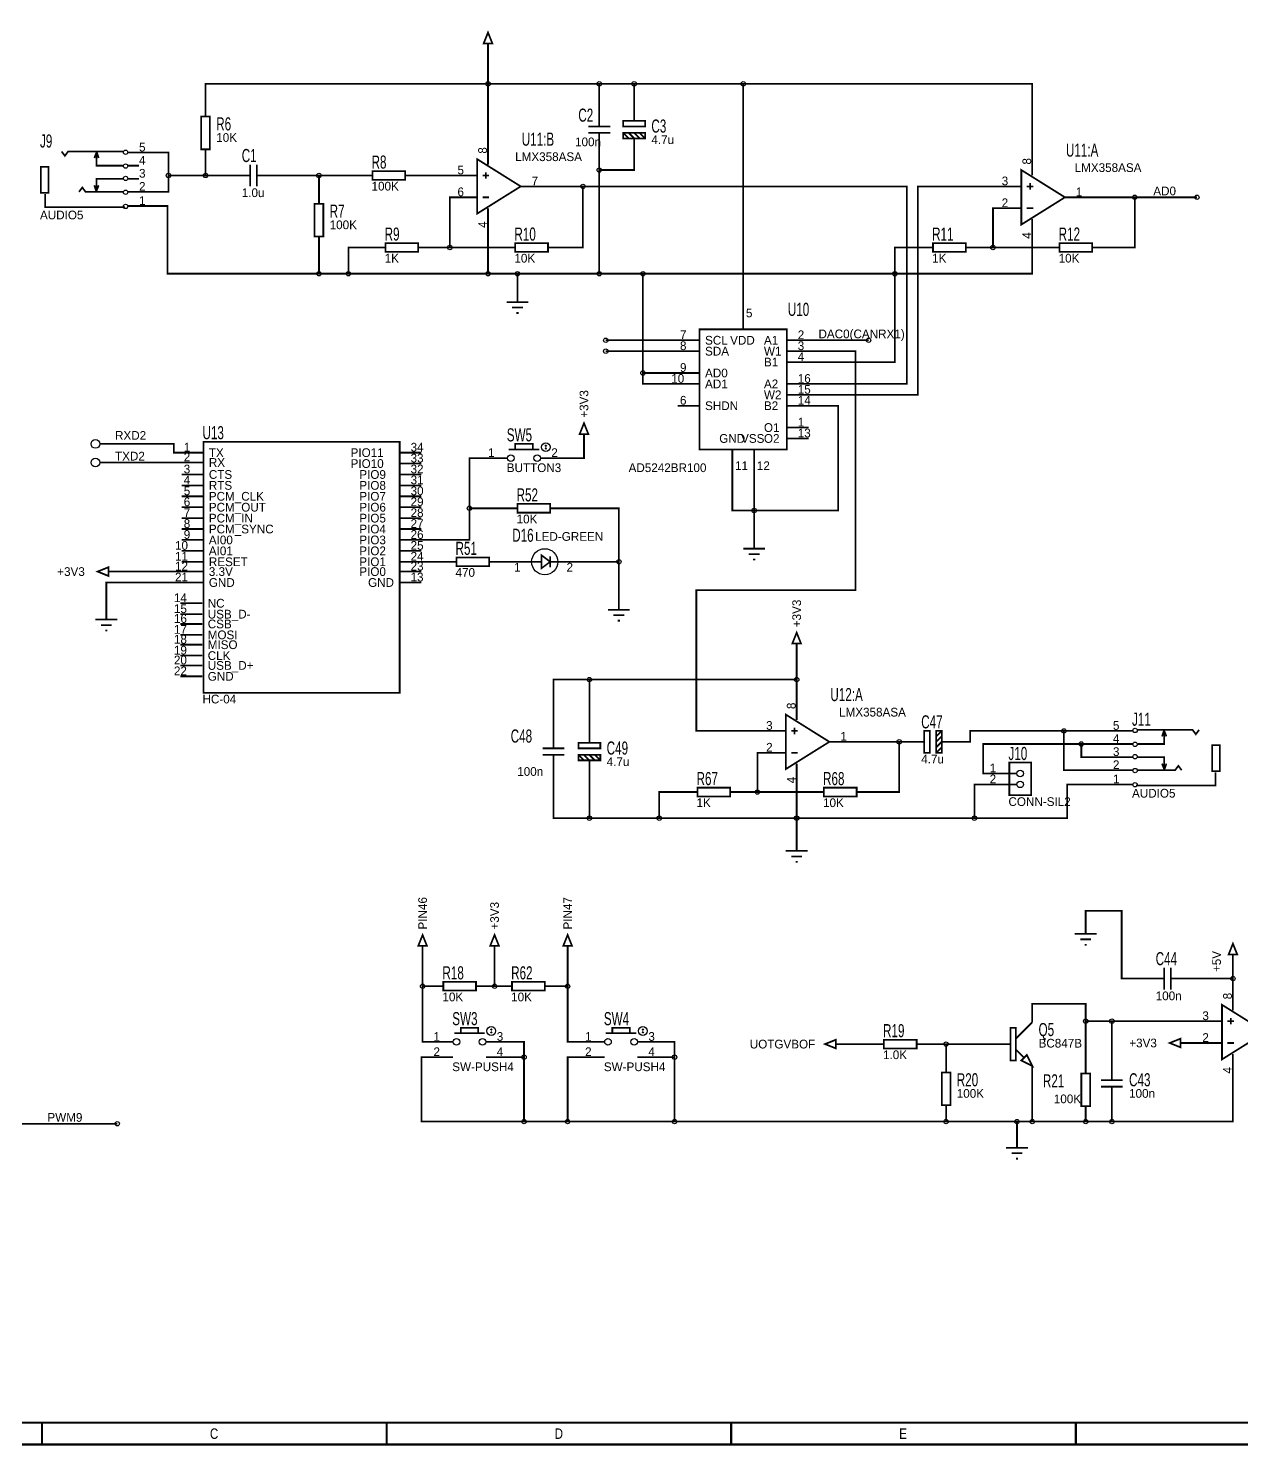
# Model space of a CAD drawing. Header units: inches. Extents: x -16 to 17.4, y -10.5 to 10.5.
# Drawn here: x -9.62 to 1.51, y -10.54 to 2.45 of the extents above; entities that cross this region are included whole.
import ezdxf

# ---------------------------------------------------------------- set-up
doc = ezdxf.new("R2010")
doc.units = ezdxf.units.IN
doc.layers.get('0').update_dxf_attribs({"linetype": 'CONTINUOUS'})

msp = doc.modelspace()

# ---------------------------------------------------------------- linework, layer by layer
for points, const_width in [([(-16.01, -10.53), (15.99, -10.53), (15.99, 10.47), (-16.01, 10.47), (-16.01, -10.53)], 0.02), ([(-15.81, -10.33), (15.79, -10.33), (15.79, 10.27), (-15.81, 10.27), (-15.81, -10.33)], 0.02), ([(-5.44, 2.31), (-5.36, 2.31), (-5.4, 2.41), (-5.44, 2.31)], 0.016), ([(-5.4, 2.31), (-5.4, 2.21)], 0.016), ([(-5.4, 2.21), (-5.4, 1.94)], 0.016), ([(-7.99, 1.74), (-7.99, 1.94), (-5.4, 1.94)], 0.016), ([(-5.4, 1.4), (-5.4, 1.94)], 0.016), ([(-5.4, 1.94), (-4.38, 1.94)], 0.016), ([(-4.38, 1.72), (-4.38, 1.94)], 0.016), ([(-4.38, 1.94), (-4.06, 1.94)], 0.016), ([(-4.06, 1.72), (-4.06, 1.94)], 0.016), ([(-4.06, 1.94), (-3.06, 1.94)], 0.016), ([(-0.41, 1.3), (-0.41, 1.94), (-3.06, 1.94)], 0.016), ([(-3.06, -0.11), (-3.06, 1.94)], 0.016), ([(-7.99, 1.74), (-7.99, 1.64)], 0.016), ([(-4.38, 1.72), (-4.38, 1.62)], 0.016), ([(-4.06, 1.72), (-4.06, 1.62)], 0.016), ([(-8.03, 1.34), (-7.95, 1.34), (-7.95, 1.64), (-8.03, 1.64), (-8.03, 1.34)], 0.016), ([(-4.38, 1.55), (-4.38, 1.62)], 0.016), ([(-4.16, 1.55), (-3.96, 1.55), (-3.96, 1.6), (-4.16, 1.6), (-4.16, 1.55)], 0.016), ([(-4.06, 1.6), (-4.06, 1.62)], 0.016), ([(-4.28, 1.55), (-4.48, 1.55)], 0.016), ([(-4.28, 1.49), (-4.48, 1.49)], 0.016), ([(-4.38, 1.49), (-4.38, 1.42)], 0.016), ([(-4.16, 1.44), (-3.96, 1.44), (-3.96, 1.49), (-4.16, 1.49), (-4.16, 1.44)], 0.016), ([(-4.16, 1.49), (-4.11, 1.44)], 0.016), ([(-4.11, 1.49), (-4.06, 1.44)], 0.016), ([(-4.06, 1.49), (-4.01, 1.44)], 0.016), ([(-4.06, 1.44), (-4.06, 1.42)], 0.016), ([(-4.01, 1.49), (-3.96, 1.44)], 0.016), ([(-8.74, 1.32), (-9.25, 1.32), (-9.28, 1.28), (-9.31, 1.32)], 0.016), ([(-9.01, 1.26), (-8.99, 1.31)], 0.016), ([(-8.99, 1.32), (-8.97, 1.26)], 0.016), ([(-8.6, 1.31), (-8.7, 1.31)], 0.016), ([(-8.6, 1.31), (-8.33, 1.31), (-8.33, 1.1)], 0.016), ([(-7.99, 1.24), (-7.99, 1.34)], 0.016), ([(-5.4, 1.4), (-5.4, 1.2)], 0.016), ([(-4.38, 1.32), (-4.38, 1.42)], 0.016), ([(-4.38, 1.32), (-4.38, 1.15)], 0.016), ([(-4.06, 1.32), (-4.06, 1.15), (-4.38, 1.15)], 0.016), ([(-4.06, 1.32), (-4.06, 1.42)], 0.016), ([(-0.41, 1.3), (-0.41, 1.1)], 0.016), ([(-9.5, 0.94), (-9.43, 0.94), (-9.43, 1.18), (-9.5, 1.18), (-9.5, 0.94)], 0.016), ([(-8.75, 1.19), (-8.99, 1.19), (-8.99, 1.29)], 0.016), ([(-8.6, 1.19), (-8.7, 1.19)], 0.016), ([(-7.99, 1.24), (-7.99, 1.1)], 0.016), ([(-7.58, 1.2), (-7.58, 1)], 0.016), ([(-7.52, 1.2), (-7.52, 1)], 0.016), ([(-5.5, 1.25), (-5.5, 0.75), (-5.1, 1), (-5.5, 1.25)], 0.016), ([(-8.74, 1.07), (-8.99, 1.07), (-8.99, 0.98)], 0.016), ([(-8.6, 1.07), (-8.7, 1.07)], 0.016), ([(-8.6, 0.95), (-8.33, 0.95), (-8.33, 1.1)], 0.016), ([(-7.99, 1.1), (-8.33, 1.1)], 0.016), ([(-7.75, 1.1), (-7.99, 1.1)], 0.016), ([(-7.75, 1.1), (-7.65, 1.1)], 0.016), ([(-7.58, 1.1), (-7.65, 1.1)], 0.016), ([(-7.52, 1.1), (-7.45, 1.1)], 0.016), ([(-7.35, 1.1), (-7.45, 1.1)], 0.016), ([(-7.35, 1.1), (-6.95, 1.1)], 0.016), ([(-6.95, 0.94), (-6.95, 1.1)], 0.016), ([(-6.56, 1.1), (-6.95, 1.1)], 0.016), ([(-6.56, 1.1), (-6.46, 1.1)], 0.016), ([(-6.46, 1.06), (-6.16, 1.06), (-6.16, 1.14), (-6.46, 1.14), (-6.46, 1.06)], 0.016), ([(-6.06, 1.1), (-6.16, 1.1)], 0.016), ([(-5.7, 1.1), (-6.06, 1.1)], 0.016), ([(-5.7, 1.1), (-5.5, 1.1)], 0.016), ([(-5.45, 1.1), (-5.39, 1.1)], 0.016), ([(-5.42, 1.13), (-5.42, 1.07)], 0.016), ([(-4.38, 0.2), (-4.38, 1.15)], 0.016), ([(-0.51, 1.15), (-0.51, 0.65), (-0.11, 0.9), (-0.51, 1.15)], 0.016), ([(-9.46, 0.93), (-9.46, 0.81), (-8.73, 0.81)], 0.016), ([(-8.74, 0.95), (-9.09, 0.95), (-9.12, 0.99), (-9.15, 0.95)], 0.016), ([(-8.99, 0.95), (-9.01, 1.01)], 0.016), ([(-8.99, 0.96), (-8.97, 1.01)], 0.016), ([(-8.6, 0.95), (-8.7, 0.95)], 0.016), ([(-6.95, 0.94), (-6.95, 0.84)], 0.016), ([(-4.9, 1), (-5.1, 1)], 0.016), ([(-4.9, 1), (-4.53, 1)], 0.016), ([(-4.75, 0.44), (-4.53, 0.44), (-4.53, 1)], 0.016), ([(-2.46, -0.81), (-1.56, -0.81), (-1.56, 1), (-4.53, 1)], 0.016), ([(-2.46, -0.91), (-1.46, -0.91), (-1.46, 1), (-0.71, 1)], 0.016), ([(-0.71, 1), (-0.51, 1)], 0.016), ([(-0.46, 1), (-0.4, 1)], 0.016), ([(-0.43, 1.03), (-0.43, 0.97)], 0.016), ([(-8.6, 0.82), (-8.7, 0.82)], 0.016), ([(-8.6, 0.82), (-8.34, 0.82), (-8.34, 0.2), (-6.95, 0.2)], 0.016), ([(-6.99, 0.54), (-6.91, 0.54), (-6.91, 0.84), (-6.99, 0.84), (-6.99, 0.54)], 0.016), ([(-5.7, 0.9), (-5.75, 0.9), (-5.75, 0.44)], 0.016), ([(-5.7, 0.9), (-5.5, 0.9)], 0.016), ([(-5.45, 0.9), (-5.39, 0.9)], 0.016), ([(-5.4, 0.6), (-5.4, 0.8)], 0.016), ([(-0.71, 0.8), (-0.77, 0.8), (-0.77, 0.44)], 0.016), ([(-0.71, 0.8), (-0.51, 0.8)], 0.016), ([(-0.46, 0.8), (-0.4, 0.8)], 0.016), ([(0.09, 0.9), (-0.11, 0.9)], 0.016), ([(0.09, 0.9), (0.53, 0.9)], 0.016), ([(0.24, 0.44), (0.53, 0.44), (0.53, 0.9)], 0.016), ([(1.1, 0.9), (0.53, 0.9)], 0.016), ([(-0.41, 0.5), (-0.41, 0.7)], 0.016), ([(-6.95, 0.44), (-6.95, 0.54)], 0.016), ([(-5.4, 0.6), (-5.4, 0.2)], 0.016), ([(-6.95, 0.44), (-6.95, 0.2)], 0.016), ([(-6.44, 0.44), (-6.68, 0.44), (-6.68, 0.2)], 0.016), ([(-6.44, 0.44), (-6.34, 0.44)], 0.016), ([(-6.34, 0.4), (-6.04, 0.4), (-6.04, 0.48), (-6.34, 0.48), (-6.34, 0.4)], 0.016), ([(-5.94, 0.44), (-6.04, 0.44)], 0.016), ([(-5.94, 0.44), (-5.75, 0.44)], 0.016), ([(-5.25, 0.44), (-5.75, 0.44)], 0.016), ([(-5.25, 0.44), (-5.15, 0.44)], 0.016), ([(-5.15, 0.4), (-4.85, 0.4), (-4.85, 0.48), (-5.15, 0.48), (-5.15, 0.4)], 0.016), ([(-4.75, 0.44), (-4.85, 0.44)], 0.016), ([(-0.41, 0.5), (-0.41, 0.2), (-1.67, 0.2)], 0.016), ([(-1.42, 0.44), (-1.67, 0.44), (-1.67, 0.2)], 0.016), ([(-1.42, 0.44), (-1.32, 0.44)], 0.016), ([(-1.32, 0.4), (-1.02, 0.4), (-1.02, 0.48), (-1.32, 0.48), (-1.32, 0.4)], 0.016), ([(-0.92, 0.44), (-1.02, 0.44)], 0.016), ([(-0.92, 0.44), (-0.77, 0.44)], 0.016), ([(-0.26, 0.44), (-0.77, 0.44)], 0.016), ([(-0.26, 0.44), (-0.16, 0.44)], 0.016), ([(-0.16, 0.4), (0.14, 0.4), (0.14, 0.48), (-0.16, 0.48), (-0.16, 0.4)], 0.016), ([(0.24, 0.44), (0.14, 0.44)], 0.016), ([(-6.68, 0.2), (-6.95, 0.2)], 0.016), ([(-5.4, 0.2), (-6.68, 0.2)], 0.016), ([(-5.13, 0.04), (-5.13, 0.2), (-5.4, 0.2)], 0.016), ([(-5.13, 0.2), (-4.38, 0.2)], 0.016), ([(-4.38, 0.2), (-3.98, 0.2)], 0.016), ([(-1.67, 0.2), (-3.98, 0.2)], 0.016), ([(-3.98, 0.2), (-3.98, -0.71)], 0.016), ([(-2.46, -0.61), (-1.67, -0.61), (-1.67, 0.2)], 0.016), ([(-5.13, 0.04), (-5.13, -0.06)], 0.016), ([(-5.23, -0.06), (-5.03, -0.06)], 0.016), ([(-5.18, -0.11), (-5.08, -0.11)], 0.016), ([(-3.06, -0.11), (-3.06, -0.31)], 0.016), ([(-5.14, -0.16), (-5.12, -0.16)], 0.016), ([(-3.46, -1.41), (-2.66, -1.41), (-2.66, -0.31), (-3.46, -0.31), (-3.46, -1.41)], 0.016), ([(-3.66, -0.41), (-4.32, -0.41)], 0.016), ([(-3.66, -0.51), (-4.32, -0.51)], 0.016), ([(-3.66, -0.41), (-3.46, -0.41)], 0.016), ([(-3.66, -0.51), (-3.46, -0.51)], 0.016), ([(-2.46, -0.51), (-2.03, -0.51), (-2.03, -2.7), (-3.49, -2.7), (-3.49, -3.99), (-2.87, -3.99)], 0.016), ([(-2.46, -0.41), (-2.66, -0.41)], 0.016), ([(-2.46, -0.51), (-2.66, -0.51)], 0.016), ([(-2.46, -0.41), (-1.91, -0.41)], 0.016), ([(-2.46, -0.61), (-2.66, -0.61)], 0.016), ([(-3.66, -0.81), (-3.98, -0.81), (-3.98, -0.71)], 0.016), ([(-3.66, -0.71), (-3.98, -0.71)], 0.016), ([(-3.66, -0.71), (-3.46, -0.71)], 0.016), ([(-3.66, -0.81), (-3.46, -0.81)], 0.016), ([(-2.46, -0.81), (-2.66, -0.81)], 0.016), ([(-2.46, -0.91), (-2.66, -0.91)], 0.016), ([(-3.66, -1.01), (-3.46, -1.01)], 0.016), ([(-2.46, -1.01), (-2.19, -1.01), (-2.19, -1.97), (-2.96, -1.97)], 0.016), ([(-2.46, -1.01), (-2.66, -1.01)], 0.016), ([(-4.56, -1.27), (-4.48, -1.27), (-4.52, -1.17), (-4.56, -1.27)], 0.016), ([(-4.52, -1.27), (-4.52, -1.37)], 0.016), ([(-2.46, -1.21), (-2.66, -1.21)], 0.016), ([(-8.96, -1.36), (-8.84, -1.36)], 0.016), ([(-8.21, -1.44), (-8.28, -1.44), (-8.28, -1.36), (-8.84, -1.36)], 0.016), ([(-8.01, -3.64), (-6.21, -3.64), (-6.21, -1.34), (-8.01, -1.34), (-8.01, -3.64)], 0.016), ([(-5.21, -1.41), (-4.93, -1.41)], 0.016), ([(-5.15, -1.41), (-4.99, -1.41), (-4.99, -1.36), (-5.15, -1.36), (-5.15, -1.41)], 0.016), ([(-4.88, -1.38), (-4.87, -1.37), (-4.86, -1.38)], 0.008), ([(-4.87, -1.41), (-4.88, -1.4)], 0.008), ([(-4.87, -1.41), (-4.87, -1.37)], 0.008), ([(-4.87, -1.41), (-4.86, -1.4)], 0.008), ([(-4.82, -1.49), (-4.52, -1.49), (-4.52, -1.37)], 0.016), ([(-3.16, -1.61), (-3.16, -1.41)], 0.016), ([(-2.96, -1.61), (-2.96, -1.41)], 0.016), ([(-2.46, -1.31), (-2.66, -1.31)], 0.016), ([(-8.96, -1.53), (-8.84, -1.53)], 0.016), ([(-8.21, -1.53), (-8.84, -1.53)], 0.016), ([(-8.21, -1.44), (-8.01, -1.44)], 0.016), ([(-8.21, -1.53), (-8.01, -1.53)], 0.016), ([(-6.01, -1.44), (-6.21, -1.44)], 0.016), ([(-6.01, -1.54), (-6.21, -1.54)], 0.016), ([(-5.32, -1.49), (-5.57, -1.49), (-5.57, -1.95)], 0.016), ([(-5.32, -1.49), (-5.22, -1.49)], 0.016), ([(-4.82, -1.49), (-4.92, -1.49)], 0.016), ([(-8.21, -1.64), (-8.01, -1.64)], 0.016), ([(-6.01, -1.64), (-6.21, -1.64)], 0.016), ([(-3.16, -1.61), (-3.16, -1.97), (-2.96, -1.97)], 0.016), ([(-2.96, -1.61), (-2.96, -1.97)], 0.016), ([(-8.21, -1.74), (-8.01, -1.74)], 0.016), ([(-6.01, -1.74), (-6.21, -1.74)], 0.016), ([(-8.21, -1.84), (-8.01, -1.84)], 0.016), ([(-8.21, -1.94), (-8.01, -1.94)], 0.016), ([(-6.01, -1.84), (-6.21, -1.84)], 0.016), ([(-6.01, -1.94), (-6.21, -1.94)], 0.016), ([(-6.01, -2.24), (-5.57, -2.24), (-5.57, -1.95)], 0.016), ([(-5.23, -1.95), (-5.57, -1.95)], 0.016), ([(-5.23, -1.95), (-5.13, -1.95)], 0.016), ([(-5.13, -1.99), (-4.83, -1.99), (-4.83, -1.91), (-5.13, -1.91), (-5.13, -1.99)], 0.016), ([(-4.73, -1.95), (-4.83, -1.95)], 0.016), ([(-4.73, -1.95), (-4.2, -1.95), (-4.2, -2.44)], 0.016), ([(-8.21, -2.04), (-8.01, -2.04)], 0.016), ([(-6.01, -2.04), (-6.21, -2.04)], 0.016), ([(-2.96, -2.22), (-2.96, -1.97)], 0.016), ([(-8.21, -2.14), (-8.01, -2.14)], 0.016), ([(-6.01, -2.14), (-6.21, -2.14)], 0.016), ([(-8.21, -2.24), (-8.01, -2.24)], 0.016), ([(-8.21, -2.34), (-8.01, -2.34)], 0.016), ([(-6.01, -2.24), (-6.21, -2.24)], 0.016), ([(-6.01, -2.34), (-6.21, -2.34)], 0.016), ([(-3.06, -2.32), (-2.86, -2.32)], 0.016), ([(-2.96, -2.22), (-2.96, -2.32)], 0.016), ([(-8.21, -2.44), (-8.01, -2.44)], 0.016), ([(-6.01, -2.44), (-6.21, -2.44)], 0.016), ([(-6.01, -2.44), (-5.79, -2.44)], 0.016), ([(-5.79, -2.44), (-5.69, -2.44)], 0.016), ([(-5.69, -2.48), (-5.39, -2.48), (-5.39, -2.4), (-5.69, -2.4), (-5.69, -2.48)], 0.016), ([(-5.29, -2.44), (-5.39, -2.44)], 0.016), ([(-5.29, -2.44), (-5.08, -2.44)], 0.016), ([(-5.08, -2.44), (-4.98, -2.44)], 0.016), ([(-4.98, -2.44), (-4.91, -2.44)], 0.016), ([(-4.83, -2.44), (-4.91, -2.5), (-4.91, -2.38), (-4.83, -2.44)], 0.015), ([(-4.83, -2.39), (-4.83, -2.49)], 0.015), ([(-4.83, -2.44), (-4.78, -2.44)], 0.016), ([(-4.68, -2.44), (-4.78, -2.44)], 0.016), ([(-4.68, -2.44), (-4.2, -2.44)], 0.016), ([(-4.2, -2.78), (-4.2, -2.44)], 0.016), ([(-3.01, -2.37), (-2.91, -2.37)], 0.016), ([(-2.97, -2.42), (-2.95, -2.42)], 0.016), ([(-8.88, -2.57), (-8.88, -2.49), (-8.98, -2.53), (-8.88, -2.57)], 0.016), ([(-8.88, -2.53), (-8.78, -2.53)], 0.016), ([(-8.21, -2.53), (-8.78, -2.53)], 0.016), ([(-8.21, -2.53), (-8.01, -2.53)], 0.016), ([(-6.01, -2.53), (-6.21, -2.53)], 0.016), ([(-8.21, -2.63), (-8.9, -2.63), (-8.9, -2.87)], 0.016), ([(-8.21, -2.63), (-8.01, -2.63)], 0.016), ([(-6.01, -2.63), (-6.21, -2.63)], 0.016), ([(-8.22, -2.82), (-8.02, -2.82)], 0.016), ([(-4.2, -2.78), (-4.2, -2.88)], 0.016), ([(-9, -2.97), (-8.8, -2.97)], 0.016), ([(-8.9, -2.87), (-8.9, -2.97)], 0.016), ([(-8.22, -2.92), (-8.02, -2.92)], 0.016), ([(-4.3, -2.88), (-4.1, -2.88)], 0.016), ([(-4.25, -2.93), (-4.15, -2.93)], 0.016), ([(-4.21, -2.98), (-4.19, -2.98)], 0.016), ([(-8.95, -3.02), (-8.85, -3.02)], 0.016), ([(-8.91, -3.07), (-8.89, -3.07)], 0.016), ([(-8.22, -3.01), (-8.02, -3.01)], 0.016), ([(-8.22, -3.11), (-8.02, -3.11)], 0.016), ([(-2.61, -3.19), (-2.53, -3.19), (-2.57, -3.09), (-2.61, -3.19)], 0.016), ([(-8.22, -3.2), (-8.02, -3.2)], 0.016), ([(-2.57, -3.19), (-2.57, -3.29)], 0.016), ([(-8.22, -3.3), (-8.02, -3.3)], 0.016), ([(-2.57, -3.29), (-2.57, -3.52)], 0.016), ([(-8.22, -3.39), (-8.02, -3.39)], 0.016), ([(-8.22, -3.49), (-8.02, -3.49)], 0.016), ([(-4.8, -3.98), (-4.8, -3.52), (-4.47, -3.52)], 0.016), ([(-2.57, -3.52), (-4.47, -3.52)], 0.016), ([(-4.47, -3.98), (-4.47, -3.52)], 0.016), ([(-2.57, -3.69), (-2.57, -3.52)], 0.016), ([(-2.57, -3.69), (-2.57, -3.89)], 0.016), ([(-2.67, -3.84), (-2.67, -4.34), (-2.27, -4.09), (-2.67, -3.84)], 0.016), ([(-4.8, -3.98), (-4.8, -4.08)], 0.016), ([(-4.47, -3.98), (-4.47, -4.08)], 0.016), ([(-2.87, -3.99), (-2.67, -3.99)], 0.016), ([(-2.62, -3.99), (-2.56, -3.99)], 0.016), ([(-2.59, -3.96), (-2.59, -4.02)], 0.016), ([(-1.4, -4.19), (-1.35, -4.19), (-1.35, -3.99), (-1.4, -3.99), (-1.4, -4.19)], 0.016), ([(-1.29, -4.19), (-1.24, -4.19), (-1.24, -3.99), (-1.29, -3.99), (-1.29, -4.19)], 0.016), ([(-1.29, -4.04), (-1.24, -3.99)], 0.016), ([(-1.12, -4.09), (-0.98, -4.09), (-0.98, -3.99), (-0.12, -3.99)], 0.016), ([(0.41, -3.99), (-0.12, -3.99)], 0.016), ([(0.41, -4.35), (-0.12, -4.35), (-0.12, -3.99)], 0.016), ([(0.41, -3.99), (0.51, -3.99)], 0.016), ([(0.55, -3.98), (1.06, -3.98), (1.09, -4.02), (1.12, -3.98)], 0.016), ([(0.56, -4.11), (0.8, -4.11), (0.8, -4.01)], 0.016), ([(0.8, -3.98), (0.78, -4.04)], 0.016), ([(0.82, -4.04), (0.8, -3.99)], 0.016), ([(-4.7, -4.15), (-4.9, -4.15)], 0.016), ([(-4.8, -4.15), (-4.8, -4.08)], 0.016), ([(-4.57, -4.15), (-4.37, -4.15), (-4.37, -4.1), (-4.57, -4.1), (-4.57, -4.15)], 0.016), ([(-4.47, -4.1), (-4.47, -4.08)], 0.016), ([(-2.07, -4.09), (-2.27, -4.09)], 0.016), ([(-2.07, -4.09), (-1.63, -4.09)], 0.016), ([(-1.92, -4.55), (-1.63, -4.55), (-1.63, -4.09)], 0.016), ([(-1.63, -4.09), (-1.52, -4.09)], 0.016), ([(-1.52, -4.09), (-1.42, -4.09)], 0.016), ([(-1.4, -4.09), (-1.42, -4.09)], 0.016), ([(-1.29, -4.09), (-1.24, -4.04)], 0.016), ([(-1.29, -4.14), (-1.24, -4.09)], 0.016), ([(-1.29, -4.19), (-1.24, -4.14)], 0.016), ([(-1.24, -4.09), (-1.22, -4.09)], 0.016), ([(-1.12, -4.09), (-1.22, -4.09)], 0.016), ([(-0.82, -4.38), (-0.86, -4.38), (-0.86, -4.11), (0.04, -4.11)], 0.016), ([(0.41, -4.11), (0.04, -4.11)], 0.016), ([(0.41, -4.23), (0.04, -4.23), (0.04, -4.11)], 0.016), ([(0.41, -4.11), (0.51, -4.11)], 0.016), ([(1.24, -4.36), (1.31, -4.36), (1.31, -4.12), (1.24, -4.12), (1.24, -4.36)], 0.016), ([(-4.7, -4.21), (-4.9, -4.21)], 0.016), ([(-4.8, -4.21), (-4.8, -4.28)], 0.016), ([(-4.8, -4.38), (-4.8, -4.28)], 0.016), ([(-4.57, -4.26), (-4.37, -4.26), (-4.37, -4.21), (-4.57, -4.21), (-4.57, -4.26)], 0.016), ([(-4.57, -4.21), (-4.52, -4.26)], 0.016), ([(-4.52, -4.21), (-4.47, -4.26)], 0.016), ([(-4.47, -4.21), (-4.42, -4.26)], 0.016), ([(-4.47, -4.26), (-4.47, -4.28)], 0.016), ([(-4.47, -4.38), (-4.47, -4.28)], 0.016), ([(-4.42, -4.21), (-4.37, -4.26)], 0.016), ([(-2.87, -4.19), (-2.93, -4.19), (-2.93, -4.55)], 0.016), ([(-2.87, -4.19), (-2.67, -4.19)], 0.016), ([(-2.62, -4.19), (-2.56, -4.19)], 0.016), ([(-2.57, -4.49), (-2.57, -4.29)], 0.016), ([(-0.62, -4.58), (-0.42, -4.58), (-0.42, -4.28), (-0.62, -4.28), (-0.62, -4.58)], 0.016), ([(0.41, -4.23), (0.51, -4.23)], 0.016), ([(0.55, -4.23), (0.8, -4.23), (0.8, -4.32)], 0.016), ([(0.8, -4.34), (0.78, -4.29)], 0.016), ([(0.8, -4.35), (0.82, -4.29)], 0.016), ([(-4.8, -4.38), (-4.8, -4.79), (-4.47, -4.79)], 0.016), ([(-4.47, -4.38), (-4.47, -4.79)], 0.016), ([(-0.82, -4.38), (-0.62, -4.38)], 0.016), ([(-0.55, -4.38), (-0.62, -4.38)], 0.016), ([(0.41, -4.35), (0.51, -4.35)], 0.016), ([(1.27, -4.37), (1.27, -4.49), (0.54, -4.49)], 0.016), ([(0.55, -4.35), (0.9, -4.35), (0.93, -4.31), (0.96, -4.35)], 0.016), ([(-3.58, -4.55), (-3.83, -4.55), (-3.83, -4.79)], 0.016), ([(-3.58, -4.55), (-3.48, -4.55)], 0.016), ([(-3.48, -4.59), (-3.18, -4.59), (-3.18, -4.51), (-3.48, -4.51), (-3.48, -4.59)], 0.016), ([(-3.08, -4.55), (-3.18, -4.55)], 0.016), ([(-3.08, -4.55), (-2.93, -4.55)], 0.016), ([(-2.42, -4.55), (-2.93, -4.55)], 0.016), ([(-2.57, -4.49), (-2.57, -4.79)], 0.016), ([(-2.42, -4.55), (-2.32, -4.55)], 0.016), ([(-2.32, -4.59), (-2.02, -4.59), (-2.02, -4.51), (-2.32, -4.51), (-2.32, -4.59)], 0.016), ([(-1.92, -4.55), (-2.02, -4.55)], 0.016), ([(-0.82, -4.48), (-0.94, -4.48), (-0.94, -4.79)], 0.016), ([(0.41, -4.48), (-0.09, -4.48), (-0.09, -4.79), (-0.94, -4.79)], 0.016), ([(-0.82, -4.48), (-0.62, -4.48)], 0.016), ([(-0.55, -4.48), (-0.62, -4.48)], 0.016), ([(0.41, -4.48), (0.51, -4.48)], 0.016), ([(-3.83, -4.79), (-4.47, -4.79)], 0.016), ([(-3.83, -4.79), (-2.57, -4.79)], 0.016), ([(-2.57, -4.99), (-2.57, -4.79)], 0.016), ([(-2.57, -4.79), (-0.94, -4.79)], 0.016), ([(-2.57, -4.99), (-2.57, -5.09)], 0.016), ([(-2.67, -5.09), (-2.47, -5.09)], 0.016), ([(-2.62, -5.14), (-2.52, -5.14)], 0.016), ([(-2.58, -5.19), (-2.56, -5.19)], 0.016), ([(0.08, -5.75), (0.08, -5.64), (0.41, -5.64), (0.41, -6.26), (0.63, -6.26)], 0.016), ([(-6.04, -5.96), (-5.96, -5.96), (-6, -5.86), (-6.04, -5.96)], 0.016), ([(-5.38, -5.96), (-5.3, -5.96), (-5.34, -5.86), (-5.38, -5.96)], 0.016), ([(-4.71, -5.96), (-4.63, -5.96), (-4.67, -5.86), (-4.71, -5.96)], 0.016), ([(-0.02, -5.85), (0.18, -5.85)], 0.016), ([(0.08, -5.75), (0.08, -5.85)], 0.016), ([(-6, -5.96), (-6, -6.06)], 0.016), ([(-5.34, -5.96), (-5.34, -6.06)], 0.016), ([(-4.67, -5.96), (-4.67, -6.06)], 0.016), ([(0.03, -5.9), (0.13, -5.9)], 0.016), ([(0.07, -5.95), (0.09, -5.95)], 0.016), ([(1.39, -6.04), (1.47, -6.04), (1.43, -5.94), (1.39, -6.04)], 0.016), ([(-6, -6.06), (-6, -6.33)], 0.016), ([(-5.34, -6.06), (-5.34, -6.33)], 0.016), ([(-4.67, -6.06), (-4.67, -6.33)], 0.016), ([(1.43, -6.04), (1.43, -6.14)], 0.016), ([(0.8, -6.16), (0.8, -6.36)], 0.016), ([(0.86, -6.16), (0.86, -6.36)], 0.016), ([(1.43, -6.14), (1.43, -6.26)], 0.016), ([(-5.82, -6.84), (-6, -6.84), (-6, -6.33)], 0.016), ([(-5.91, -6.33), (-6, -6.33)], 0.016), ([(-5.91, -6.33), (-5.81, -6.33)], 0.016), ([(-5.81, -6.37), (-5.51, -6.37), (-5.51, -6.29), (-5.81, -6.29), (-5.81, -6.37)], 0.016), ([(-5.41, -6.33), (-5.51, -6.33)], 0.016), ([(-5.41, -6.33), (-5.34, -6.33)], 0.016), ([(-5.28, -6.33), (-5.34, -6.33)], 0.016), ([(-5.28, -6.33), (-5.18, -6.33)], 0.016), ([(-5.18, -6.37), (-4.88, -6.37), (-4.88, -6.29), (-5.18, -6.29), (-5.18, -6.37)], 0.016), ([(-4.78, -6.33), (-4.88, -6.33)], 0.016), ([(-4.78, -6.33), (-4.67, -6.33)], 0.016), ([(-4.43, -6.84), (-4.67, -6.84), (-4.67, -6.33)], 0.016), ([(0.63, -6.26), (0.73, -6.26)], 0.016), ([(0.8, -6.26), (0.73, -6.26)], 0.016), ([(0.86, -6.26), (0.93, -6.26)], 0.016), ([(1.03, -6.26), (0.93, -6.26)], 0.016), ([(1.03, -6.26), (1.43, -6.26)], 0.016), ([(1.43, -6.26), (1.43, -6.35)], 0.016), ([(1.43, -6.35), (1.43, -6.55)], 0.016), ([(-0.41, -6.56), (-0.41, -6.49), (0.08, -6.49), (0.08, -6.65)], 0.016), ([(1.33, -6.5), (1.33, -7), (1.73, -6.75), (1.33, -6.5)], 0.016), ([(-0.41, -6.56), (-0.41, -6.66)], 0.016), ([(1.41, -6.62), (1.41, -6.68)], 0.016), ([(-5.71, -6.76), (-5.43, -6.76)], 0.016), ([(-5.65, -6.76), (-5.49, -6.76), (-5.49, -6.71), (-5.65, -6.71), (-5.65, -6.76)], 0.016), ([(-5.38, -6.73), (-5.37, -6.72), (-5.36, -6.73)], 0.008), ([(-5.37, -6.76), (-5.38, -6.75)], 0.008), ([(-5.37, -6.76), (-5.37, -6.72)], 0.008), ([(-5.37, -6.76), (-5.36, -6.75)], 0.008), ([(-4.32, -6.76), (-4.04, -6.76)], 0.016), ([(-4.26, -6.76), (-4.1, -6.76), (-4.1, -6.71), (-4.26, -6.71), (-4.26, -6.76)], 0.016), ([(-3.99, -6.73), (-3.98, -6.72), (-3.97, -6.73)], 0.008), ([(-3.98, -6.76), (-3.99, -6.75)], 0.008), ([(-3.98, -6.76), (-3.98, -6.72)], 0.008), ([(-3.98, -6.76), (-3.97, -6.75)], 0.008), ([(-0.61, -7.01), (-0.56, -7.01), (-0.56, -6.71), (-0.61, -6.71), (-0.61, -7.01)], 0.016), ([(-0.56, -6.81), (-0.41, -6.66)], 0.016), ([(0.08, -7.03), (0.08, -6.65)], 0.016), ([(0.08, -6.65), (0.32, -6.65)], 0.016), ([(0.32, -7.02), (0.32, -6.65)], 0.016), ([(0.32, -6.65), (1.13, -6.65)], 0.016), ([(1.13, -6.65), (1.33, -6.65)], 0.016), ([(1.38, -6.65), (1.44, -6.65)], 0.016), ([(-5.82, -6.84), (-5.72, -6.84)], 0.016), ([(-5.32, -6.84), (-5.42, -6.84)], 0.016), ([(-5.32, -6.84), (-5.07, -6.84), (-5.07, -6.98)], 0.016), ([(-4.43, -6.84), (-4.33, -6.84)], 0.016), ([(-3.93, -6.84), (-4.03, -6.84)], 0.016), ([(-3.93, -6.84), (-3.69, -6.84), (-3.69, -6.98)], 0.016), ([(-2.21, -6.9), (-2.21, -6.82), (-2.31, -6.86), (-2.21, -6.9)], 0.016), ([(-2.21, -6.86), (-2.11, -6.86)], 0.016), ([(-1.87, -6.86), (-2.11, -6.86)], 0.016), ([(-1.87, -6.86), (-1.77, -6.86)], 0.016), ([(-1.77, -6.9), (-1.47, -6.9), (-1.47, -6.82), (-1.77, -6.82), (-1.77, -6.9)], 0.016), ([(-1.37, -6.86), (-1.47, -6.86)], 0.016), ([(-1.37, -6.86), (-1.2, -6.86)], 0.016), ([(-0.71, -6.86), (-1.2, -6.86)], 0.016), ([(-1.2, -7.02), (-1.2, -6.86)], 0.016), ([(-0.71, -6.86), (-0.61, -6.86)], 0.016), ([(0.95, -6.89), (0.95, -6.81), (0.85, -6.85), (0.95, -6.89)], 0.016), ([(0.95, -6.85), (1.05, -6.85)], 0.016), ([(1.05, -6.85), (1.13, -6.85)], 0.016), ([(1.13, -6.85), (1.33, -6.85)], 0.016), ([(1.38, -6.85), (1.44, -6.85)], 0.016), ([(-5.82, -6.98), (-6.01, -6.98), (-6.01, -7.57), (-5.07, -7.57)], 0.016), ([(-5.82, -6.98), (-5.72, -6.98)], 0.016), ([(-5.32, -6.98), (-5.42, -6.98)], 0.016), ([(-5.32, -6.98), (-5.07, -6.98)], 0.016), ([(-5.07, -7.57), (-5.07, -6.98)], 0.016), ([(-4.43, -6.98), (-4.67, -6.98), (-4.67, -7.57), (-3.69, -7.57)], 0.016), ([(-4.43, -6.98), (-4.33, -6.98)], 0.016), ([(-3.93, -6.98), (-4.03, -6.98)], 0.016), ([(-3.93, -6.98), (-3.69, -6.98)], 0.016), ([(-3.69, -7.57), (-3.69, -6.98)], 0.016), ([(-1.2, -7.02), (-1.2, -7.12)], 0.016), ([(-0.56, -6.91), (-0.49, -6.98)], 0.016), ([(-0.41, -7.06), (-0.51, -7.01), (-0.46, -6.96), (-0.41, -7.06)], 0.016), ([(0.32, -7.02), (0.32, -7.12)], 0.016), ([(1.43, -7.15), (1.43, -6.95)], 0.016), ([(-1.24, -7.42), (-1.16, -7.42), (-1.16, -7.12), (-1.24, -7.12), (-1.24, -7.42)], 0.016), ([(-0.41, -7.16), (-0.41, -7.06)], 0.016), ([(0.04, -7.43), (0.12, -7.43), (0.12, -7.13), (0.04, -7.13), (0.04, -7.43)], 0.016), ([(0.08, -7.03), (0.08, -7.13)], 0.016), ([(0.32, -7.19), (0.32, -7.12)], 0.016), ([(1.43, -7.15), (1.43, -7.57), (0.32, -7.57)], 0.016), ([(-0.41, -7.16), (-0.41, -7.57)], 0.016), ([(0.42, -7.19), (0.22, -7.19)], 0.016), ([(0.42, -7.25), (0.22, -7.25)], 0.016), ([(0.32, -7.25), (0.32, -7.32)], 0.016), ([(0.32, -7.42), (0.32, -7.32)], 0.016), ([(-1.2, -7.52), (-1.2, -7.42)], 0.016), ([(-1.2, -7.52), (-1.2, -7.57)], 0.016), ([(0.08, -7.53), (0.08, -7.43)], 0.016), ([(0.08, -7.53), (0.08, -7.57)], 0.016), ([(0.32, -7.42), (0.32, -7.57)], 0.016), ([(-9.73, -7.59), (-8.8, -7.59)], 0.016), ([(-4.67, -7.57), (-5.07, -7.57)], 0.016), ([(-1.2, -7.57), (-3.69, -7.57)], 0.016), ([(-0.55, -7.57), (-1.2, -7.57)], 0.016), ([(-0.55, -7.71), (-0.55, -7.57)], 0.016), ([(-0.55, -7.57), (-0.41, -7.57)], 0.016), ([(-0.41, -7.57), (0.08, -7.57)], 0.016), ([(0.08, -7.57), (0.32, -7.57)], 0.016), ([(-0.55, -7.71), (-0.55, -7.81)], 0.016), ([(-0.65, -7.81), (-0.45, -7.81)], 0.016), ([(-0.6, -7.86), (-0.5, -7.86)], 0.016), ([(-0.56, -7.91), (-0.54, -7.91)], 0.016), ([(-9.49, -10.53), (-9.49, -10.33)], 0.02), ([(-6.33, -10.53), (-6.33, -10.33)], 0.02), ([(-3.17, -10.53), (-3.17, -10.33)], 0.02), ([(-0.01, -10.53), (-0.01, -10.33)], 0.02)]:
    msp.add_lwpolyline(points, dxfattribs=dict(const_width=const_width))
at = {"layer": '128'}
for centre, radius in [((-8.723, 1.313), 0.02), ((-8.723, 1.186), 0.02), ((-8.723, 1.073), 0.02), ((-8.723, 0.946), 0.02), ((-8.723, 0.816), 0.02), ((-5.19, -1.49), 0.03), ((-4.95, -1.49), 0.03), ((-4.88, -2.44), 0.12), ((0.533, -3.986), 0.02), ((0.533, -4.113), 0.02), ((0.533, -4.226), 0.02), ((-0.52, -4.38), 0.03), ((0.533, -4.353), 0.02), ((-0.52, -4.48), 0.03), ((0.533, -4.483), 0.02), ((-5.69, -6.84), 0.03), ((-5.45, -6.84), 0.03), ((-4.3, -6.84), 0.03), ((-4.06, -6.84), 0.03)]:
    msp.add_circle(centre, radius, dxfattribs=at)
at = {"layer": '16384'}
for centre, radius in [((-5.4, 1.94), 0.02), ((-4.38, 1.94), 0.02), ((-4.06, 1.94), 0.02), ((-3.06, 1.94), 0.02), ((-4.38, 1.15), 0.02), ((-8.33, 1.1), 0.02), ((-7.99, 1.1), 0.02), ((-6.95, 1.1), 0.02), ((-4.53, 1), 0.02), ((0.53, 0.9), 0.02), ((1.1, 0.9), 0.02), ((-5.75, 0.44), 0.02), ((-0.77, 0.44), 0.02), ((-6.95, 0.2), 0.02), ((-6.68, 0.2), 0.02), ((-5.4, 0.2), 0.02), ((-5.13, 0.2), 0.02), ((-4.38, 0.2), 0.02), ((-3.98, 0.2), 0.02), ((-1.67, 0.2), 0.02), ((-4.32, -0.41), 0.02), ((-4.32, -0.51), 0.02), ((-1.91, -0.41), 0.02), ((-3.98, -0.71), 0.02), ((-9, -1.36), 0.04), ((-9, -1.53), 0.04), ((-5.57, -1.95), 0.02), ((-2.96, -1.97), 0.02), ((-4.2, -2.44), 0.02), ((-4.47, -3.52), 0.02), ((-2.57, -3.52), 0.02), ((-0.12, -3.99), 0.02), ((-1.63, -4.09), 0.02), ((0.04, -4.11), 0.02), ((-2.93, -4.55), 0.02), ((-4.47, -4.79), 0.02), ((-3.83, -4.79), 0.02), ((-2.57, -4.79), 0.02), ((-0.94, -4.79), 0.02), ((-6, -6.33), 0.02), ((-5.34, -6.33), 0.02), ((-4.67, -6.33), 0.02), ((1.43, -6.26), 0.02), ((0.08, -6.65), 0.02), ((0.32, -6.65), 0.02), ((-1.2, -6.86), 0.02), ((-5.07, -6.98), 0.02), ((-3.69, -6.98), 0.02), ((-8.8, -7.59), 0.02), ((-5.07, -7.57), 0.02), ((-4.67, -7.57), 0.02), ((-3.69, -7.57), 0.02), ((-1.2, -7.57), 0.02), ((-0.55, -7.57), 0.02), ((-0.41, -7.57), 0.02), ((0.08, -7.57), 0.02), ((0.32, -7.57), 0.02)]:
    msp.add_circle(centre, radius, dxfattribs=at)
at = {"layer": '255'}
for centre in [(-4.87, -1.39), (-5.37, -6.74), (-3.98, -6.74)]:
    msp.add_circle(centre, 0.04, dxfattribs=at)

# ---------------------------------------------------------------- texts
at = {"width": 0.666667}
for s, p in [('C2', (-4.572, 1.593)), ('R6', (-7.892, 1.513)), ('C3', (-3.902, 1.493)), ('J9', (-9.508, 1.356)), ('U11:B', (-5.091, 1.373)), ('C1', (-7.658, 1.223)), ('U11:A', (-0.101, 1.273)), ('R8', (-6.468, 1.163)), ('R7', (-6.852, 0.713)), ('R9', (-6.348, 0.503)), ('R10', (-5.158, 0.503)), ('R11', (-1.328, 0.503)), ('R12', (-0.168, 0.503)), ('U10', (-2.651, -0.187)), ('U13', (-8.018, -1.317)), ('SW5', (-5.228, -1.337)), ('R52', (-5.138, -1.887)), ('D16', (-5.178, -2.257)), ('R51', (-5.698, -2.377)), ('U12:A', (-2.261, -3.717)), ('C47', (-1.428, -3.967)), ('J11', (0.505, -3.943)), ('C48', (-5.192, -4.097)), ('C49', (-4.312, -4.207)), ('J10', (-0.628, -4.257)), ('R67', (-3.488, -4.487)), ('R68', (-2.328, -4.487)), ('C44', (0.722, -6.137)), ('R18', (-5.818, -6.267)), ('R62', (-5.188, -6.267)), ('SW3', (-5.728, -6.687)), ('SW4', (-4.338, -6.687)), ('R19', (-1.778, -6.797)), ('Q5', (-0.352, -6.787)), ('R20', (-1.102, -7.247)), ('R21', (-0.312, -7.257)), ('C43', (0.478, -7.247))]:
    msp.add_text(s, height=0.12, dxfattribs=at).set_placement(p)
for s, p in [('10K', (-7.892, 1.408)), ('100n', (-4.602, 1.368)), ('4.7u', (-3.902, 1.388)), ('5', (-8.6, 1.32)), ('LMX358ASA', (-5.151, 1.232)), ('4', (-8.6, 1.2)), ('5', (-5.68, 1.11)), ('LMX358ASA', (-0.021, 1.132)), ('3', (-8.6, 1.08)), ('2', (-8.6, 0.96)), ('100K', (-6.468, 0.962)), ('7', (-5, 1.01)), ('3', (-0.69, 1.01)), ('1', (-8.6, 0.83)), ('1.0u', (-7.658, 0.902)), ('6', (-5.68, 0.91)), ('1', (-0.01, 0.91)), ('AD0', (0.7, 0.918)), ('2', (-0.69, 0.81)), ('AUDIO5', (-9.508, 0.698)), ('100K', (-6.852, 0.608)), ('1K', (-6.348, 0.302)), ('10K', (-5.158, 0.302)), ('1K', (-1.328, 0.302)), ('10K', (-0.168, 0.302)), ('5', (-3.035, -0.2)), ('7', (-3.64, -0.4)), ('SCL', (-3.41, -0.45)), ('VDD', (-3.18, -0.45)), ('A1', (-2.87, -0.45)), ('2', (-2.56, -0.4)), ('DAC0(CANRX1)', (-2.37, -0.392)), ('8', (-3.64, -0.5)), ('SDA', (-3.41, -0.55)), ('W1', (-2.87, -0.55)), ('3', (-2.56, -0.5)), ('9', (-3.64, -0.7)), ('B1', (-2.87, -0.65)), ('4', (-2.56, -0.6)), ('10', (-3.72, -0.8)), ('AD0', (-3.41, -0.75)), ('AD1', (-3.41, -0.85)), ('A2', (-2.87, -0.85)), ('16', (-2.56, -0.8)), ('W2', (-2.87, -0.95)), ('15', (-2.56, -0.9)), ('6', (-3.64, -1)), ('SHDN', (-3.41, -1.05)), ('B2', (-2.87, -1.05)), ('14', (-2.56, -1)), ('O1', (-2.87, -1.25)), ('1', (-2.56, -1.2)), ('RXD2', (-8.82, -1.322)), ('GND', (-3.28, -1.35)), ('VSS', (-3.08, -1.35)), ('O2', (-2.87, -1.35)), ('13', (-2.56, -1.3)), ('1', (-8.19, -1.43)), ('TX', (-7.96, -1.48)), ('PIO11', (-6.66, -1.48)), ('34', (-6.11, -1.43)), ('1', (-5.4, -1.48)), ('2', (-4.82, -1.48)), ('TXD2', (-8.82, -1.512)), ('3', (-8.19, -1.63)), ('2', (-8.19, -1.52)), ('RX', (-7.96, -1.57)), ('PIO10', (-6.66, -1.58)), ('33', (-6.11, -1.53)), ('32', (-6.11, -1.63)), ('BUTTON3', (-5.228, -1.618)), ('AD5242BR100', (-4.111, -1.618)), ('11', (-3.135, -1.6)), ('12', (-2.935, -1.6)), ('4', (-8.19, -1.73)), ('CTS', (-7.96, -1.68)), ('PIO9', (-6.58, -1.68)), ('31', (-6.11, -1.73)), ('5', (-8.19, -1.83)), ('RTS', (-7.96, -1.78)), ('PCM_CLK', (-7.96, -1.88)), ('PIO8', (-6.58, -1.78)), ('PIO7', (-6.58, -1.88)), ('30', (-6.11, -1.83)), ('6', (-8.19, -1.93)), ('PCM_OUT', (-7.96, -1.98)), ('PIO6', (-6.58, -1.98)), ('29', (-6.11, -1.93)), ('7', (-8.19, -2.03)), ('8', (-8.19, -2.13)), ('PCM_IN', (-7.96, -2.08)), ('PIO5', (-6.58, -2.08)), ('28', (-6.11, -2.03)), ('27', (-6.11, -2.13)), ('10K', (-5.138, -2.088)), ('9', (-8.19, -2.23)), ('AI00', (-7.96, -2.28)), ('PCM_SYNC', (-7.96, -2.18)), ('PIO4', (-6.58, -2.18)), ('PIO3', (-6.58, -2.28)), ('26', (-6.11, -2.23)), ('LED-GREEN', (-4.968, -2.248)), ('10', (-8.27, -2.33)), ('AI01', (-7.96, -2.38)), ('PIO2', (-6.58, -2.38)), ('25', (-6.11, -2.33)), ('11', (-8.27, -2.43)), ('12', (-8.27, -2.52)), ('RESET', (-7.96, -2.48)), ('PIO1', (-6.58, -2.48)), ('24', (-6.11, -2.43)), ('23', (-6.11, -2.52)), ('1', (-5.16, -2.53)), ('2', (-4.68, -2.53)), ('+3V3', (-9.35, -2.57)), ('21', (-8.27, -2.62)), ('3.3V', (-7.96, -2.57)), ('GND', (-7.96, -2.67)), ('PIO0', (-6.58, -2.57)), ('GND', (-6.5, -2.67)), ('13', (-6.11, -2.62)), ('470', (-5.698, -2.578)), ('14', (-8.28, -2.81)), ('15', (-8.28, -2.91)), ('NC', (-7.97, -2.86)), ('16', (-8.28, -3)), ('CSB', (-7.97, -3.05)), ('USB_D-', (-7.97, -2.96)), ('17', (-8.28, -3.1)), ('18', (-8.28, -3.19)), ('MOSI', (-7.97, -3.15)), ('19', (-8.28, -3.29)), ('MISO', (-7.97, -3.24)), ('20', (-8.28, -3.38)), ('CLK', (-7.97, -3.34)), ('USB_D+', (-7.97, -3.43)), ('22', (-8.28, -3.48)), ('GND', (-7.97, -3.53)), ('HC-04', (-8.018, -3.738)), ('LMX358ASA', (-2.181, -3.858)), ('3', (-2.85, -3.98)), ('1', (-2.17, -4.08)), ('4', (0.33, -4.1)), ('5', (0.33, -3.98)), ('2', (-2.85, -4.18)), ('3', (0.33, -4.22)), ('4.7u', (-4.312, -4.312)), ('4.7u', (-1.428, -4.288)), ('2', (0.33, -4.34)), ('100n', (-5.132, -4.402)), ('2', (-0.8, -4.47)), ('1', (-0.8, -4.37)), ('1', (0.33, -4.47)), ('AUDIO5', (0.505, -4.601)), ('1K', (-3.488, -4.688)), ('10K', (-2.328, -4.688)), ('CONN-SIL2', (-0.628, -4.678)), ('10K', (-5.818, -6.468)), ('10K', (-5.188, -6.468)), ('100n', (0.722, -6.458)), ('3', (1.15, -6.64)), ('1', (-5.9, -6.83)), ('3', (-5.32, -6.83)), ('1', (-4.51, -6.83)), ('3', (-3.93, -6.83)), ('UOTGVBOF', (-3, -6.9)), ('BC847B', (-0.352, -6.892)), ('+3V3', (0.48, -6.89)), ('2', (1.15, -6.84)), ('2', (-5.9, -6.97)), ('4', (-5.32, -6.97)), ('2', (-4.51, -6.97)), ('4', (-3.93, -6.97)), ('1.0K', (-1.778, -6.998)), ('SW-PUSH4', (-5.728, -7.108)), ('SW-PUSH4', (-4.338, -7.108)), ('100K', (-1.102, -7.352)), ('100n', (0.478, -7.352)), ('100K', (-0.212, -7.402)), ('PWM9', (-9.44, -7.572))]:
    msp.add_text(s, height=0.08).set_placement(p)
for s, p in [('8', (-5.41, 1.3)), ('8', (-0.42, 1.2)), ('4', (-5.41, 0.62)), ('4', (-0.42, 0.52)), ('+3V3', (-4.48, -1.12)), ('+3V3', (-2.53, -3.04)), ('8', (-2.58, -3.79)), ('4', (-2.58, -4.47)), ('PIN46', (-5.96, -5.81)), ('+3V3', (-5.3, -5.81)), ('PIN47', (-4.63, -5.81)), ('+5V', (1.32, -6.2)), ('8', (1.42, -6.45)), ('4', (1.42, -7.13))]:
    msp.add_text(s, height=0.08, rotation=90).set_placement(p)
at = {"layer": '8388608', "width": 0.833333}
for s, p in [('C', (-7.95, -10.478)), ('D', (-4.79, -10.478)), ('E', (-1.63, -10.478))]:
    msp.add_text(s, height=0.096, dxfattribs=at).set_placement(p)

doc.saveas('drawing.dxf')
